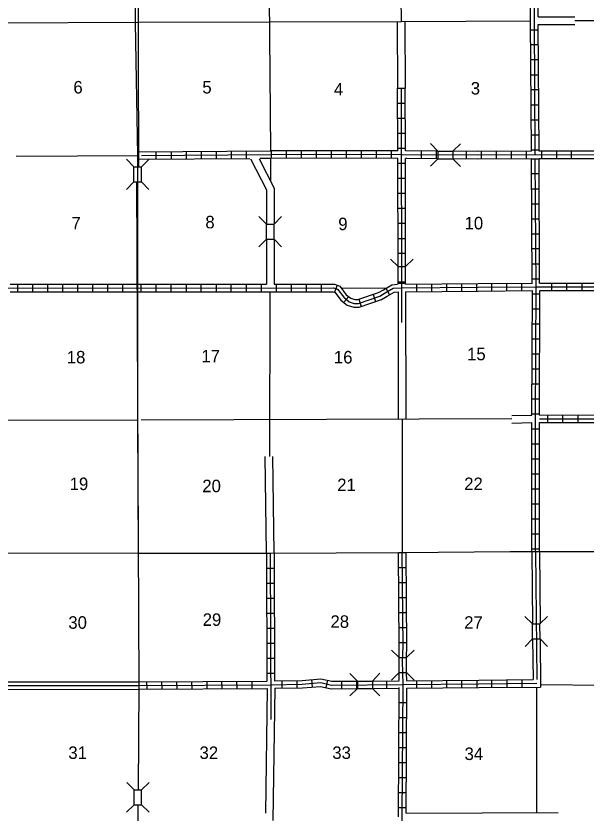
# Model space of a CAD drawing. Extents: x 1356832 to 1861225, y 15916437 to 16327402.
# Drawn here: x 1654437 to 1677220, y 16215325 to 16247193 of the extents above; entities that cross this region are included whole.
import ezdxf

# ---------------------------------------------------------------- set-up
doc = ezdxf.new("R2010")
doc.units = 0
for name, color, linetype in [('L10', 7, 'Continuous'), ('L11', 7, 'Continuous'), ('L13', 7, 'Continuous'), ('L14', 7, 'Continuous'), ('L18', 7, 'Continuous'), ('L4', 7, 'Continuous'), ('L8', 7, 'Continuous'), ('L9', 7, 'Continuous')]:
    doc.layers.add(name, color=color, linetype=linetype)

msp = doc.modelspace()

# ---------------------------------------------------------------- linework, layer by layer
at = {"layer": 'L10'}
for p, q in [((1654049, 16220568), (1659350, 16220576)), ((1654049, 16220269), (1659350, 16220280)), ((1664482, 16220301), (1664408, 16215322)), ((1664783, 16220312), (1664705, 16215022))]:
    msp.add_line(p, q, dxfattribs=at)
at = {"layer": 'L11'}
for p, q in [((1669676, 16246976), (1669688, 16244304)), ((1669975, 16246976), (1669989, 16244304)), ((1669709, 16236163), (1669716, 16231088)), ((1670005, 16236168), (1670016, 16231089)), ((1664451, 16225719), (1664401, 16229585)), ((1664752, 16225719), (1664702, 16229585)), ((1675058, 16225787), (1675084, 16222904)), ((1675359, 16225787), (1675380, 16222894)), ((1675084, 16222287), (1675100, 16220660)), ((1675380, 16222287), (1675402, 16220362))]:
    msp.add_line(p, q, dxfattribs=at)
for points in [[(1675306, 16247156), (1676773, 16247158)], [(1675306, 16246855), (1676774, 16246857)], [(1663817, 16241485), (1664451, 16240244), (1664451, 16238871)], [(1664160, 16241480), (1664752, 16240313), (1664752, 16238871)], [(1664451, 16238269), (1664451, 16236463)], [(1664752, 16238264), (1664752, 16236463)], [(1674255, 16231214), (1675058, 16231236)], [(1674260, 16230914), (1675058, 16230935)], [(1670026, 16215327), (1676103, 16215346)]]:
    msp.add_lwpolyline(points, dxfattribs=at)
at = {"layer": 'L13'}
for p, q in [((1664525, 16252087), (1664609, 16241802)), ((1669801, 16252114), (1669826, 16246975)), ((1643558, 16246870), (1659329, 16246940)), ((1659329, 16246939), (1669826, 16246977)), ((1669826, 16246975), (1675005, 16247002)), ((1654440, 16241585), (1659345, 16241613)), ((1664609, 16241506), (1664614, 16240571)), ((1664583, 16236163), (1664574, 16229585)), ((1669866, 16231089), (1669875, 16225745)), ((1675256, 16215343), (1675256, 16220360)), ((1675401, 16220460), (1680375, 16220428))]:
    msp.add_line(p, q, dxfattribs=at)
for points in [[(1676773, 16247007), (1678634, 16247010), (1680464, 16246967)], [(1667434, 16236310), (1669250, 16236321)], [(1648902, 16231020), (1659297, 16231052)], [(1659440, 16231051), (1674257, 16231105)]]:
    msp.add_lwpolyline(points, dxfattribs=at)
at = {"layer": 'L18'}
for p, q in [((1671299, 16241786), (1670998, 16242087)), ((1671901, 16241786), (1672201, 16242076)), ((1671299, 16241786), (1671299, 16241485)), ((1671299, 16241786), (1671901, 16241786)), ((1671901, 16241786), (1671901, 16241485)), ((1659150, 16241163), (1658859, 16241464)), ((1659451, 16241163), (1659757, 16241464)), ((1671299, 16241485), (1670998, 16241189)), ((1671299, 16241485), (1671901, 16241485)), ((1671901, 16241485), (1672201, 16241179)), ((1659150, 16241163), (1659451, 16241163)), ((1659150, 16240561), (1659150, 16241163)), ((1659451, 16240561), (1659451, 16241163)), ((1659150, 16240561), (1658849, 16240260)), ((1659150, 16240561), (1659451, 16240561)), ((1659451, 16240561), (1659752, 16240260)), ((1664451, 16238871), (1664150, 16239172)), ((1664752, 16238871), (1665047, 16239172)), ((1664451, 16238871), (1664752, 16238871)), ((1664451, 16238269), (1664451, 16238871)), ((1664752, 16238269), (1664752, 16238871)), ((1664451, 16238269), (1664150, 16237968)), ((1664451, 16238269), (1664752, 16238269)), ((1664752, 16238269), (1665047, 16237968)), ((1669709, 16237171), (1669408, 16237472)), ((1670005, 16237171), (1670306, 16237472)), ((1669709, 16237171), (1670005, 16237171)), ((1669709, 16236569), (1669709, 16237171)), ((1670005, 16236569), (1670005, 16237171)), ((1669709, 16236569), (1670005, 16236569)), ((1675074, 16222888), (1674773, 16223179)), ((1675375, 16222888), (1675676, 16223184)), ((1675074, 16222888), (1675375, 16222888)), ((1675084, 16222287), (1675074, 16222888)), ((1675380, 16222287), (1675375, 16222888)), ((1675084, 16222287), (1674783, 16221980)), ((1675084, 16222287), (1675380, 16222287)), ((1675380, 16222287), (1675681, 16221986)), ((1669752, 16221547), (1669451, 16221843)), ((1670047, 16221547), (1670348, 16221843)), ((1669752, 16221547), (1670047, 16221547)), ((1669752, 16220945), (1669752, 16221547)), ((1670047, 16220945), (1670047, 16221547)), ((1668083, 16220602), (1667782, 16220903)), ((1668685, 16220602), (1668981, 16220914)), ((1669752, 16220945), (1669451, 16220644)), ((1669752, 16220945), (1670047, 16220945)), ((1670047, 16220945), (1670348, 16220644)), ((1668083, 16220602), (1668083, 16220301)), ((1668083, 16220602), (1668685, 16220602)), ((1668685, 16220602), (1668685, 16220301)), ((1668083, 16220301), (1667782, 16220006)), ((1668083, 16220301), (1668685, 16220301)), ((1668685, 16220301), (1668981, 16220011)), ((1659160, 16216251), (1658865, 16216552)), ((1659456, 16216251), (1659767, 16216552)), ((1659160, 16216251), (1659456, 16216251)), ((1659160, 16215655), (1659160, 16216251)), ((1659456, 16215655), (1659456, 16216251)), ((1659160, 16215655), (1658859, 16215354)), ((1659160, 16215655), (1659456, 16215655)), ((1659456, 16215655), (1659757, 16215354))]:
    msp.add_line(p, q, dxfattribs=at)
at = {"layer": 'L4'}
for points in [[(1659346, 16241163), (1659266, 16268038), (1659276, 16273339), (1659282, 16275536), (1659286, 16277882)], [(1659250, 16240561), (1659350, 16220428), (1659319, 16216251)], [(1643474, 16225697), (1648743, 16225713), (1654065, 16225734), (1659324, 16225719), (1664598, 16225719), (1669873, 16225745), (1674181, 16225787), (1678675, 16225777)], [(1659308, 16215655), (1659308, 16215153), (1659224, 16211605), (1659208, 16209762), (1659197, 16207370)]]:
    msp.add_lwpolyline(points, dxfattribs=at)
at = {"layer": 'L8'}
for p, q in [((1675005, 16246643), (1675306, 16246643)), ((1675016, 16246047), (1675317, 16246047)), ((1675016, 16245445), (1675317, 16245445)), ((1675026, 16244843), (1675322, 16244843)), ((1669688, 16244304), (1669989, 16244304)), ((1669699, 16241796), (1669688, 16244304)), ((1669857, 16234938), (1669841, 16244304)), ((1670000, 16241796), (1669989, 16244304)), ((1675026, 16244246), (1675322, 16244246)), ((1669688, 16243702), (1669989, 16243702)), ((1675031, 16243644), (1675332, 16243644)), ((1669688, 16243106), (1669989, 16243106)), ((1675031, 16243042), (1675332, 16243042)), ((1669688, 16242504), (1669989, 16242504)), ((1675031, 16242446), (1675332, 16242446)), ((1669699, 16241902), (1670000, 16241902)), ((1675042, 16241844), (1675343, 16241844)), ((1659345, 16241758), (1664625, 16241802)), ((1659451, 16241612), (1664625, 16241654)), ((1660047, 16241469), (1660047, 16241770)), ((1660649, 16241469), (1660649, 16241770)), ((1661251, 16241480), (1661251, 16241780)), ((1661848, 16241480), (1661848, 16241780)), ((1662450, 16241485), (1662450, 16241786)), ((1663052, 16241485), (1663052, 16241786)), ((1663648, 16241495), (1663648, 16241796)), ((1664630, 16241802), (1664630, 16241506)), ((1665232, 16241802), (1665232, 16241506)), ((1665834, 16241802), (1665834, 16241506)), ((1666431, 16241802), (1666431, 16241506)), ((1667032, 16241802), (1667032, 16241506)), ((1667634, 16241796), (1667634, 16241495)), ((1668231, 16241796), (1668231, 16241495)), ((1668833, 16241796), (1668833, 16241495)), ((1669435, 16241796), (1669435, 16241495)), ((1670031, 16241522), (1670031, 16241495)), ((1670633, 16241786), (1670633, 16241485)), ((1671230, 16241786), (1671230, 16241485)), ((1672434, 16241770), (1672434, 16241469)), ((1673030, 16241770), (1673030, 16241469)), ((1673632, 16241780), (1673632, 16241480)), ((1674234, 16241780), (1674234, 16241480)), ((1674831, 16241786), (1674831, 16241485)), ((1675433, 16241786), (1675433, 16241485)), ((1676035, 16241786), (1676035, 16241485)), ((1676631, 16241786), (1676631, 16241485)), ((1659346, 16241463), (1663780, 16241495)), ((1664181, 16241506), (1664625, 16241506)), ((1669709, 16237187), (1669699, 16241495)), ((1669699, 16241305), (1670000, 16241305)), ((1670005, 16237187), (1670000, 16241495)), ((1675042, 16241485), (1675343, 16241485)), ((1675042, 16240888), (1675343, 16240888)), ((1669699, 16240703), (1670000, 16240703)), ((1675047, 16240286), (1675348, 16240286)), ((1669699, 16240101), (1670000, 16240101)), ((1675047, 16239684), (1675348, 16239684)), ((1669699, 16239505), (1670000, 16239505)), ((1675058, 16239088), (1675359, 16239088)), ((1669699, 16238903), (1670000, 16238903)), ((1675058, 16238486), (1675359, 16238486)), ((1669699, 16238301), (1670000, 16238301)), ((1669699, 16237704), (1670000, 16237704)), ((1675063, 16237889), (1675364, 16237889)), ((1675063, 16237287), (1675364, 16237287)), ((1654498, 16236463), (1654498, 16236163)), ((1655100, 16236463), (1655100, 16236163)), ((1655702, 16236463), (1655702, 16236163)), ((1656299, 16236463), (1656299, 16236163)), ((1656900, 16236469), (1656900, 16236168)), ((1657497, 16236469), (1657497, 16236168)), ((1658099, 16236469), (1658099, 16236168)), ((1658701, 16236469), (1658701, 16236168)), ((1659431, 16236469), (1659431, 16236168)), ((1660031, 16236469), (1660031, 16236168)), ((1660633, 16236469), (1660633, 16236168)), ((1661235, 16236469), (1661235, 16236168)), ((1661832, 16236469), (1661832, 16236168)), ((1662434, 16236463), (1662434, 16236163)), ((1663030, 16236463), (1663030, 16236163)), ((1663632, 16236463), (1663632, 16236163)), ((1664234, 16236463), (1664234, 16236163)), ((1664831, 16236463), (1664831, 16236163)), ((1665433, 16236463), (1665433, 16236163)), ((1666035, 16236469), (1666035, 16236168)), ((1666631, 16236469), (1666631, 16236168)), ((1667275, 16236427), (1667164, 16236147)), ((1669709, 16236463), (1669709, 16236569)), ((1669709, 16236506), (1670005, 16236506)), ((1670005, 16236469), (1670005, 16236569)), ((1670459, 16236178), (1670459, 16236479)), ((1671056, 16236178), (1671056, 16236479)), ((1671658, 16236189), (1671658, 16236485)), ((1672260, 16236189), (1672260, 16236485)), ((1672856, 16236194), (1672856, 16236495)), ((1673458, 16236194), (1673458, 16236495)), ((1674060, 16236205), (1674060, 16236506)), ((1674657, 16236210), (1674657, 16236511)), ((1675074, 16236685), (1675375, 16236685)), ((1675855, 16236210), (1675855, 16236511)), ((1676457, 16236210), (1676457, 16236511)), ((1677059, 16236210), (1677059, 16236511)), ((1669218, 16236305), (1669366, 16236046)), ((1667735, 16235972), (1667539, 16235745)), ((1668141, 16235872), (1668231, 16235576)), ((1668706, 16236062), (1668801, 16235777)), ((1675074, 16236089), (1675375, 16236089)), ((1675074, 16235487), (1675375, 16235487)), ((1675063, 16234885), (1675364, 16234885)), ((1675063, 16234288), (1675364, 16234288)), ((1675063, 16233686), (1675364, 16233686)), ((1675063, 16233084), (1675364, 16233084)), ((1675063, 16232488), (1675364, 16232488)), ((1675058, 16231886), (1675359, 16231886)), ((1675058, 16231289), (1675359, 16231289)), ((1675359, 16231236), (1680332, 16231247)), ((1675359, 16231088), (1681684, 16231094)), ((1675681, 16231236), (1675681, 16230935)), ((1676283, 16231236), (1676283, 16230935)), ((1676885, 16231236), (1676885, 16230935)), ((1675058, 16230687), (1675359, 16230687)), ((1675359, 16230935), (1680332, 16230946)), ((1675058, 16230085), (1675359, 16230085)), ((1675058, 16229489), (1675359, 16229489)), ((1675058, 16228887), (1675359, 16228887)), ((1675058, 16228285), (1675359, 16228285)), ((1675058, 16227688), (1675359, 16227688)), ((1675058, 16227086), (1675359, 16227086)), ((1675058, 16226484), (1675359, 16226484)), ((1664451, 16225719), (1664466, 16220602)), ((1664598, 16225719), (1664625, 16219071)), ((1664752, 16225719), (1664767, 16220613)), ((1669725, 16225745), (1670026, 16225745)), ((1675058, 16225888), (1675359, 16225888)), ((1675206, 16225787), (1675248, 16220660)), ((1664451, 16225122), (1664752, 16225122)), ((1669730, 16225143), (1670031, 16225143)), ((1664456, 16224520), (1664757, 16224520)), ((1669730, 16224546), (1670031, 16224546)), ((1664456, 16223918), (1664757, 16223918)), ((1669741, 16223944), (1670042, 16223944)), ((1664456, 16223321), (1664757, 16223321)), ((1669752, 16223343), (1670047, 16223343)), ((1664456, 16222720), (1664757, 16222720)), ((1669752, 16222746), (1670047, 16222746)), ((1664466, 16222118), (1664767, 16222118)), ((1669757, 16222144), (1670058, 16222144)), ((1664466, 16221521), (1664767, 16221521)), ((1664466, 16220919), (1664767, 16220919)), ((1659657, 16220576), (1659667, 16220280)), ((1660258, 16220586), (1660264, 16220285)), ((1660860, 16220586), (1660866, 16220285)), ((1661457, 16220586), (1661468, 16220285)), ((1662059, 16220597), (1662064, 16220296)), ((1662656, 16220597), (1662666, 16220296)), ((1663257, 16220597), (1663268, 16220296)), ((1663859, 16220602), (1663865, 16220301)), ((1665058, 16220613), (1665068, 16220312)), ((1665660, 16220618), (1665665, 16220322)), ((1666251, 16220660), (1666272, 16220359)), ((1666885, 16220634), (1666827, 16220338)), ((1667450, 16220597), (1667450, 16220296)), ((1668052, 16220602), (1668052, 16220301)), ((1669250, 16220613), (1669250, 16220312)), ((1670449, 16220618), (1670449, 16220322)), ((1671050, 16220629), (1671050, 16220328)), ((1671647, 16220629), (1671647, 16220328)), ((1672249, 16220634), (1672249, 16220338)), ((1672851, 16220644), (1672851, 16220344)), ((1673448, 16220644), (1673448, 16220344)), ((1674049, 16220655), (1674049, 16220354)), ((1674651, 16220655), (1674651, 16220354)), ((1669752, 16219747), (1670047, 16219747)), ((1669752, 16219145), (1670047, 16219145)), ((1669752, 16218543), (1670047, 16218543)), ((1669741, 16217946), (1670042, 16217946)), ((1669741, 16217344), (1670042, 16217344)), ((1669730, 16216743), (1670031, 16216743)), ((1669730, 16216146), (1670031, 16216146)), ((1669725, 16215544), (1670026, 16215544))]:
    msp.add_line(p, q, dxfattribs=at)
for points in [[(1659282, 16262753), (1659308, 16260271), (1659276, 16257478), (1659234, 16252203), (1659197, 16246918), (1659298, 16241612)], [(1675190, 16241638), (1675158, 16247002), (1675158, 16252261), (1675174, 16257547), (1675142, 16262843)], [(1675306, 16247156), (1675306, 16252261), (1675322, 16256639)], [(1675042, 16241786), (1675005, 16247002), (1675005, 16252114)], [(1675343, 16241786), (1675306, 16246855)], [(1659298, 16241612), (1659298, 16236321), (1659292, 16231051), (1659324, 16225719)], [(1690391, 16241643), (1687951, 16241664), (1687101, 16241828), (1686589, 16241786), (1686241, 16241664), (1685755, 16241654), (1680475, 16241627), (1675190, 16241638), (1672898, 16241622), (1669873, 16241643), (1664625, 16241654)], [(1669699, 16241796), (1664625, 16241802)], [(1671272, 16241786), (1670000, 16241796)], [(1675042, 16241786), (1672898, 16241770), (1671906, 16241780)], [(1685596, 16241802), (1680475, 16241780), (1675343, 16241786)], [(1669699, 16241495), (1664625, 16241506)], [(1671272, 16241485), (1670000, 16241495)], [(1675042, 16241485), (1672898, 16241469), (1671906, 16241480)], [(1675063, 16236511), (1675042, 16241485)], [(1675206, 16225787), (1675206, 16231088), (1675222, 16236363), (1675190, 16241485)], [(1675364, 16236511), (1675343, 16241485)], [(1680322, 16241480), (1675343, 16241485)], [(1654208, 16236463), (1659270, 16236469)], [(1659270, 16236469), (1664451, 16236463)], [(1664752, 16236463), (1667164, 16236469), (1667376, 16236384), (1667640, 16236046), (1667814, 16235904), (1667983, 16235851), (1668099, 16235851), (1668923, 16236136), (1669123, 16236247), (1669456, 16236442), (1669688, 16236463)], [(1670005, 16236469), (1672914, 16236495), (1675074, 16236511)], [(1675364, 16236511), (1680364, 16236511)], [(1643511, 16236289), (1648759, 16236295), (1654060, 16236310), (1659298, 16236321)], [(1654208, 16236163), (1659272, 16236168)], [(1659272, 16236168), (1664572, 16236163), (1667106, 16236168), (1667191, 16236136), (1667423, 16235835), (1667677, 16235629), (1667941, 16235555), (1668152, 16235555), (1669039, 16235862), (1669276, 16235988), (1669551, 16236152), (1669709, 16236163)], [(1659298, 16236321), (1664572, 16236310), (1667133, 16236321), (1667281, 16236263), (1667534, 16235946), (1667751, 16235761), (1667956, 16235703), (1668125, 16235703), (1668981, 16235994), (1669197, 16236120), (1669509, 16236305), (1669857, 16236321)], [(1669857, 16236321), (1672914, 16236347), (1675222, 16236363), (1680517, 16236363)], [(1670005, 16236168), (1672914, 16236194), (1675074, 16236210)], [(1675058, 16231236), (1675074, 16236210)], [(1675359, 16231236), (1675375, 16236210)], [(1675375, 16236210), (1680364, 16236210)], [(1675058, 16225787), (1675058, 16230935)], [(1675359, 16225787), (1675359, 16230935)], [(1669752, 16221553), (1669757, 16221996), (1669725, 16225745)], [(1669799, 16209836), (1669826, 16211610), (1669873, 16215180), (1669910, 16220460), (1669889, 16221394), (1669910, 16221996), (1669873, 16225745)], [(1670047, 16221553), (1670058, 16221996), (1670026, 16225745)], [(1669757, 16220629), (1669752, 16220945)], [(1670058, 16220629), (1670047, 16220935)], [(1659350, 16220576), (1664466, 16220602)], [(1659350, 16220428), (1664614, 16220454), (1665881, 16220481), (1666615, 16220539), (1667048, 16220444), (1669910, 16220460), (1672930, 16220497), (1675248, 16220512)], [(1664767, 16220613), (1665876, 16220629), (1666626, 16220687), (1667064, 16220597), (1668083, 16220602)], [(1668675, 16220602), (1669752, 16220613)], [(1670042, 16220613), (1672930, 16220644), (1675100, 16220660)], [(1659350, 16220280), (1664482, 16220301)], [(1664783, 16220312), (1665892, 16220328), (1666610, 16220386), (1667032, 16220296), (1668067, 16220301)], [(1668685, 16220301), (1669730, 16220312)], [(1669724, 16215177), (1669757, 16220338)], [(1670026, 16215327), (1670058, 16220322)], [(1670058, 16220312), (1672930, 16220344), (1675402, 16220362)]]:
    msp.add_lwpolyline(points, dxfattribs=at)
at = {"layer": 'L9'}
msp.add_line((1643484, 16220402), (1659350, 16220428), dxfattribs=at)

# ---------------------------------------------------------------- texts
at = {"layer": 'L14'}
for s, p in [('6', (1656732, 16244093)), ('5', (1661885, 16244093)), ('4', (1667143, 16244014)), ('3', (1672613, 16244051)), ('7', (1656658, 16238660)), ('8', (1662006, 16238702)), ('9', (1667318, 16238628)), ('10', (1672365, 16238660)), ('15', (1672465, 16233427)), ('18', (1656468, 16233301)), ('17', (1661848, 16233343)), ('16', (1667143, 16233301)), ('19', (1656584, 16228237)), ('20', (1661885, 16228153)), ('21', (1667275, 16228195)), ('22', (1672349, 16228237)), ('30', (1656531, 16222693)), ('29', (1661900, 16222809)), ('28', (1667006, 16222730)), ('27', (1672349, 16222693)), ('31', (1656531, 16217487)), ('32', (1661774, 16217487)), ('33', (1667080, 16217487)), ('34', (1672365, 16217445))]:
    msp.add_text(s, height=500, rotation=360, dxfattribs=at).set_placement(p)

doc.saveas('drawing.dxf')
